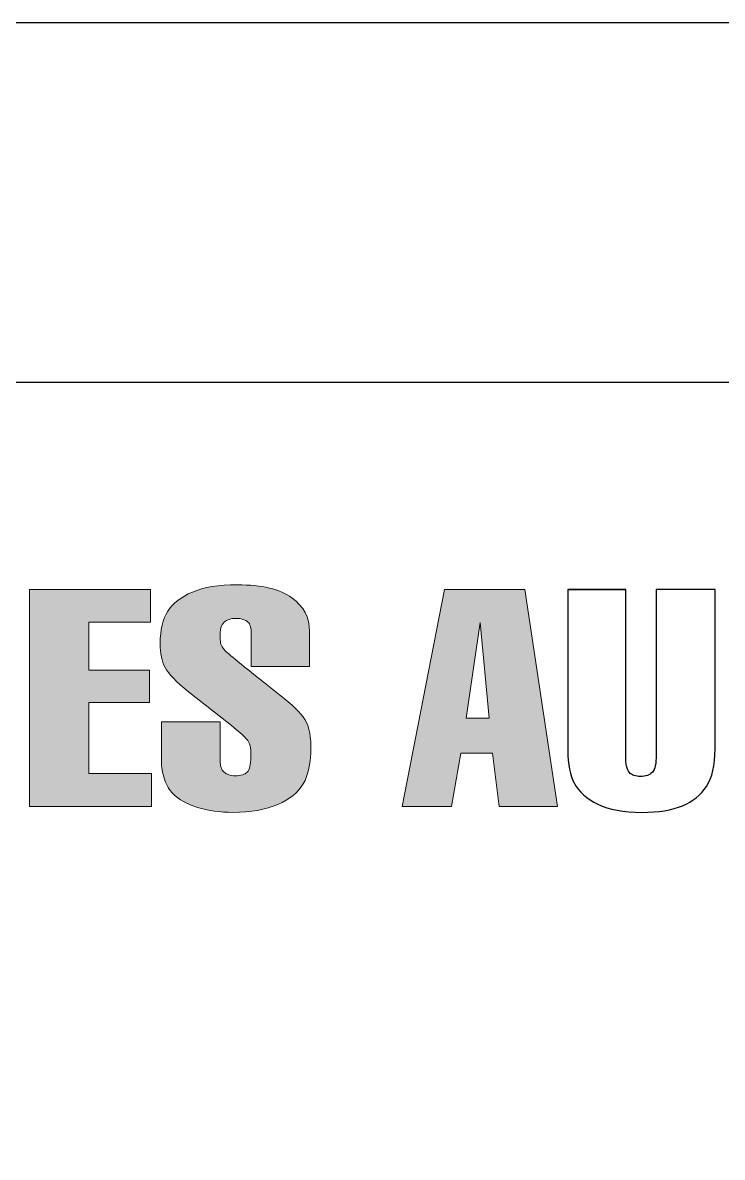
# Model space of a CAD drawing. Header units: millimetres. Extents: x -180913 to 13185, y -18310 to 9270.
# Drawn here: x 5551.8 to 5592.3, y 4420.1 to 4485.7 of the extents above; entities that cross this region are included whole.
import ezdxf

# ---------------------------------------------------------------- set-up
doc = ezdxf.new("R2010")
doc.units = ezdxf.units.MM
doc.header["$MEASUREMENT"] = 0
doc.layers.get('0').update_dxf_attribs({"lineweight": 25})

msp = doc.modelspace()

# ---------------------------------------------------------------- hatches: boundary and pattern name
h = msp.add_hatch(color=256)
edge = h.paths.add_edge_path()
edge.add_spline(control_points=[(5552.216, 4440.376), (5552.216, 4440.376), (5559.277, 4440.376), (5559.277, 4440.376), (5559.277, 4440.376), (5559.277, 4440.376), (5559.277, 4442.271), (5559.277, 4442.271), (5559.277, 4442.271), (5559.277, 4442.271), (5555.662, 4442.271), (5555.662, 4442.271), (5555.662, 4442.271), (5555.662, 4442.271), (5555.662, 4446.379), (5555.662, 4446.379), (5555.662, 4446.379), (5555.662, 4446.379), (5559.158, 4446.379), (5559.158, 4446.379), (5559.158, 4446.379), (5559.158, 4446.379), (5559.158, 4448.257), (5559.158, 4448.257), (5559.158, 4448.257), (5559.158, 4448.257), (5555.662, 4448.257), (5555.662, 4448.257), (5555.662, 4448.257), (5555.662, 4448.257), (5555.662, 4451.03), (5555.662, 4451.03), (5555.662, 4451.03), (5555.662, 4451.03), (5559.227, 4451.03), (5559.227, 4451.03), (5559.227, 4451.03), (5559.227, 4451.03), (5559.227, 4452.933), (5559.227, 4452.933), (5559.227, 4452.933), (5559.227, 4452.933), (5552.216, 4452.933), (5552.216, 4452.933), (5552.216, 4452.933), (5552.216, 4452.933), (5552.216, 4440.376), (5552.216, 4440.376)], knot_values=[0, 0, 0, 0, 0.083333, 0.083333, 0.083333, 0.083333, 0.166667, 0.166667, 0.166667, 0.166667, 0.25, 0.25, 0.25, 0.25, 0.333333, 0.333333, 0.333333, 0.333333, 0.416667, 0.416667, 0.416667, 0.416667, 0.5, 0.5, 0.5, 0.5, 0.583333, 0.583333, 0.583333, 0.583333, 0.666667, 0.666667, 0.666667, 0.666667, 0.75, 0.75, 0.75, 0.75, 0.833333, 0.833333, 0.833333, 0.833333, 0.916667, 0.916667, 0.916667, 0.916667, 1, 1, 1, 1], degree=3, periodic=1)
h = msp.add_hatch(color=256)
edge = h.paths.add_edge_path()
edge.add_spline(control_points=[(5565.054, 4450.358), (5565.054, 4450.358), (5565.054, 4450.358), (5565.054, 4450.358), (5565.054, 4450.358), (5565.054, 4450.703), (5564.991, 4450.929), (5564.865, 4451.038), (5564.865, 4451.038), (5564.705, 4451.182), (5564.469, 4451.254), (5564.157, 4451.254), (5564.157, 4451.254), (5563.872, 4451.254), (5563.651, 4451.183), (5563.495, 4451.043), (5563.495, 4451.043), (5563.339, 4450.902), (5563.261, 4450.697), (5563.261, 4450.427), (5563.261, 4450.427), (5563.261, 4450.427), (5563.261, 4450.022), (5563.261, 4450.022), (5563.261, 4450.022), (5563.261, 4449.787), (5563.357, 4449.574), (5563.55, 4449.385), (5563.55, 4449.385), (5563.815, 4449.121), (5564.768, 4448.348), (5566.408, 4447.068), (5566.408, 4447.068), (5567.205, 4446.448), (5567.753, 4445.945), (5568.052, 4445.561), (5568.052, 4445.561), (5568.351, 4445.176), (5568.5, 4444.605), (5568.5, 4443.847), (5568.5, 4443.847), (5568.5, 4442.899), (5568.356, 4442.179), (5568.067, 4441.685), (5568.067, 4441.685), (5567.778, 4441.191), (5567.283, 4440.792), (5566.583, 4440.488), (5566.583, 4440.488), (5565.882, 4440.184), (5565.024, 4440.031), (5564.008, 4440.031), (5564.008, 4440.031), (5563.244, 4440.031), (5562.559, 4440.126), (5561.951, 4440.316), (5561.951, 4440.316), (5561.344, 4440.505), (5560.867, 4440.772), (5560.522, 4441.117), (5560.522, 4441.117), (5560.316, 4441.317), (5560.154, 4441.597), (5560.034, 4441.956), (5560.034, 4441.956), (5559.915, 4442.315), (5559.855, 4442.667), (5559.855, 4443.011), (5559.855, 4443.011), (5559.855, 4443.011), (5559.855, 4445.277), (5559.855, 4445.277), (5559.855, 4445.277), (5559.855, 4445.277), (5563.251, 4445.277), (5563.251, 4445.277), (5563.251, 4445.277), (5563.251, 4445.277), (5563.251, 4443.011), (5563.251, 4443.011), (5563.251, 4443.011), (5563.251, 4442.719), (5563.327, 4442.502), (5563.48, 4442.361), (5563.48, 4442.361), (5563.633, 4442.22), (5563.849, 4442.15), (5564.128, 4442.15), (5564.128, 4442.15), (5564.453, 4442.15), (5564.684, 4442.22), (5564.82, 4442.361), (5564.82, 4442.361), (5564.956, 4442.502), (5565.024, 4442.799), (5565.024, 4443.253), (5565.024, 4443.253), (5565.024, 4443.253), (5565.024, 4443.623), (5565.024, 4443.623), (5565.024, 4443.623), (5565.024, 4443.812), (5564.984, 4443.976), (5564.904, 4444.114), (5564.904, 4444.114), (5564.785, 4444.309), (5564.42, 4444.648), (5563.809, 4445.13), (5563.809, 4445.13), (5563.809, 4445.13), (5561.418, 4446.999), (5561.418, 4446.999), (5561.418, 4446.999), (5560.708, 4447.579), (5560.258, 4448.051), (5560.069, 4448.416), (5560.069, 4448.416), (5559.88, 4448.78), (5559.785, 4449.238), (5559.785, 4449.79), (5559.785, 4449.79), (5559.785, 4450.593), (5559.933, 4451.222), (5560.228, 4451.676), (5560.228, 4451.676), (5560.524, 4452.129), (5560.997, 4452.497), (5561.648, 4452.778), (5561.648, 4452.778), (5562.298, 4453.059), (5563.168, 4453.2), (5564.257, 4453.2), (5564.257, 4453.2), (5565.671, 4453.2), (5566.72, 4452.95), (5567.404, 4452.451), (5567.404, 4452.451), (5568.088, 4451.951), (5568.43, 4451.302), (5568.43, 4450.504), (5568.43, 4450.504), (5568.43, 4450.504), (5568.43, 4448.463), (5568.43, 4448.463)], knot_values=[0.052632, 0.052632, 0.052632, 0.052632, 0.078947, 0.078947, 0.078947, 0.078947, 0.105263, 0.105263, 0.105263, 0.105263, 0.131579, 0.131579, 0.131579, 0.131579, 0.157895, 0.157895, 0.157895, 0.157895, 0.184211, 0.184211, 0.184211, 0.184211, 0.210526, 0.210526, 0.210526, 0.210526, 0.236842, 0.236842, 0.236842, 0.236842, 0.263158, 0.263158, 0.263158, 0.263158, 0.289474, 0.289474, 0.289474, 0.289474, 0.315789, 0.315789, 0.315789, 0.315789, 0.342105, 0.342105, 0.342105, 0.342105, 0.368421, 0.368421, 0.368421, 0.368421, 0.394737, 0.394737, 0.394737, 0.394737, 0.421053, 0.421053, 0.421053, 0.421053, 0.447368, 0.447368, 0.447368, 0.447368, 0.473684, 0.473684, 0.473684, 0.473684, 0.5, 0.5, 0.5, 0.5, 0.526316, 0.526316, 0.526316, 0.526316, 0.552632, 0.552632, 0.552632, 0.552632, 0.578947, 0.578947, 0.578947, 0.578947, 0.605263, 0.605263, 0.605263, 0.605263, 0.631579, 0.631579, 0.631579, 0.631579, 0.657895, 0.657895, 0.657895, 0.657895, 0.684211, 0.684211, 0.684211, 0.684211, 0.710526, 0.710526, 0.710526, 0.710526, 0.736842, 0.736842, 0.736842, 0.736842, 0.763158, 0.763158, 0.763158, 0.763158, 0.789474, 0.789474, 0.789474, 0.789474, 0.815789, 0.815789, 0.815789, 0.815789, 0.842105, 0.842105, 0.842105, 0.842105, 0.868421, 0.868421, 0.868421, 0.868421, 0.894737, 0.894737, 0.894737, 0.894737, 0.921053, 0.921053, 0.921053, 0.921053, 0.947368, 0.947368, 0.947368, 0.947368, 0.973684, 0.973684, 0.973684, 0.973684, 1, 1, 1, 1], degree=3, periodic=0)
edge.add_spline(control_points=[(5568.43, 4448.463), (5568.43, 4448.463), (5565.054, 4448.463), (5565.054, 4448.463), (5565.054, 4448.463), (5565.054, 4448.463), (5565.054, 4450.358), (5565.054, 4450.358)], knot_values=[0, 0, 0, 0, 0.026316, 0.026316, 0.026316, 0.026316, 0.052632, 0.052632, 0.052632, 0.052632], degree=3, periodic=0)
h = msp.add_hatch(color=256)
edge = h.paths.add_edge_path()
edge.add_spline(control_points=[(5576.637, 4440.376), (5576.637, 4440.376), (5573.779, 4440.376), (5573.779, 4440.376), (5573.779, 4440.376), (5573.779, 4440.376), (5576.239, 4452.933), (5576.239, 4452.933), (5576.239, 4452.933), (5576.239, 4452.933), (5580.89, 4452.933), (5580.89, 4452.933), (5580.89, 4452.933), (5580.89, 4452.933), (5582.772, 4440.376), (5582.772, 4440.376), (5582.772, 4440.376), (5582.772, 4440.376), (5579.396, 4440.376), (5579.396, 4440.376), (5579.396, 4440.376), (5579.396, 4440.376), (5579.017, 4443.459), (5579.017, 4443.459), (5579.017, 4443.459), (5579.017, 4443.459), (5577.175, 4443.459), (5577.175, 4443.459), (5577.175, 4443.459), (5577.175, 4443.459), (5576.637, 4440.376), (5576.637, 4440.376)], knot_values=[0, 0, 0, 0, 0.125, 0.125, 0.125, 0.125, 0.25, 0.25, 0.25, 0.25, 0.375, 0.375, 0.375, 0.375, 0.5, 0.5, 0.5, 0.5, 0.625, 0.625, 0.625, 0.625, 0.75, 0.75, 0.75, 0.75, 0.875, 0.875, 0.875, 0.875, 1, 1, 1, 1], degree=3, periodic=1)
edge = h.paths.add_edge_path(flags=16)
edge.add_spline(control_points=[(5578.828, 4445.483), (5578.828, 4445.483), (5578.31, 4451.013), (5578.31, 4451.013), (5578.31, 4451.013), (5578.31, 4451.013), (5577.483, 4445.483), (5577.483, 4445.483), (5577.483, 4445.483), (5577.483, 4445.483), (5578.828, 4445.483), (5578.828, 4445.483)], knot_values=[0, 0, 0, 0, 0.333333, 0.333333, 0.333333, 0.333333, 0.666667, 0.666667, 0.666667, 0.666667, 1, 1, 1, 1], degree=3, periodic=1)
h = msp.add_hatch(color=256)
edge = h.paths.add_edge_path()
edge.add_spline(control_points=[(5586.726, 4452.933), (5586.726, 4452.933), (5583.37, 4452.933), (5583.37, 4452.933), (5583.37, 4452.933), (5583.37, 4452.933), (5583.37, 4443.623), (5583.37, 4443.623), (5583.37, 4443.623), (5583.37, 4442.819), (5583.499, 4442.176), (5583.758, 4441.694), (5583.758, 4441.694), (5584.017, 4441.217), (5584.467, 4440.821), (5585.108, 4440.505), (5585.108, 4440.505), (5585.748, 4440.189), (5586.597, 4440.031), (5587.652, 4440.031), (5587.652, 4440.031), (5588.622, 4440.031), (5589.405, 4440.158), (5590.003, 4440.41), (5590.003, 4440.41), (5590.6, 4440.663), (5591.065, 4441.037), (5591.397, 4441.534), (5591.397, 4441.534), (5591.729, 4442.031), (5591.895, 4442.753), (5591.895, 4443.7), (5591.895, 4443.7), (5591.895, 4443.7), (5591.895, 4452.933), (5591.895, 4452.933), (5591.895, 4452.933), (5591.895, 4452.933), (5588.489, 4452.933), (5588.489, 4452.933), (5588.489, 4452.933), (5588.489, 4452.933), (5588.489, 4443.356), (5588.489, 4443.356), (5588.489, 4443.356), (5588.489, 4442.85), (5588.414, 4442.516), (5588.265, 4442.352), (5588.265, 4442.352), (5588.116, 4442.189), (5587.888, 4442.107), (5587.583, 4442.107), (5587.583, 4442.107), (5587.29, 4442.107), (5587.075, 4442.185), (5586.935, 4442.34), (5586.935, 4442.34), (5586.796, 4442.495), (5586.726, 4442.819), (5586.726, 4443.313)], knot_values=[-1, -1, -1, -1, -0.941176, -0.941176, -0.941176, -0.941176, -0.882353, -0.882353, -0.882353, -0.882353, -0.823529, -0.823529, -0.823529, -0.823529, -0.764706, -0.764706, -0.764706, -0.764706, -0.705882, -0.705882, -0.705882, -0.705882, -0.647059, -0.647059, -0.647059, -0.647059, -0.588235, -0.588235, -0.588235, -0.588235, -0.529412, -0.529412, -0.529412, -0.529412, -0.470588, -0.470588, -0.470588, -0.470588, -0.411765, -0.411765, -0.411765, -0.411765, -0.352941, -0.352941, -0.352941, -0.352941, -0.294118, -0.294118, -0.294118, -0.294118, -0.235294, -0.235294, -0.235294, -0.235294, -0.176471, -0.176471, -0.176471, -0.176471, -0.117647, -0.117647, -0.117647, -0.117647], degree=3, periodic=0)
edge.add_spline(control_points=[(5586.726, 4443.313), (5586.726, 4443.313), (5586.726, 4443.313), (5586.726, 4443.313), (5586.726, 4443.313), (5586.726, 4443.313), (5586.726, 4452.933), (5586.726, 4452.933)], knot_values=[-0.117647, -0.117647, -0.117647, -0.117647, -0.058824, -0.058824, -0.058824, -0.058824, 0, 0, 0, 0], degree=3, periodic=0)
edge = h.paths.add_edge_path(flags=16)
edge.add_spline(control_points=[(5586.726, 4452.933), (5586.726, 4452.933), (5586.726, 4443.313), (5586.726, 4443.313), (5586.726, 4443.313), (5586.726, 4443.313), (5586.726, 4443.313), (5586.726, 4443.313)], knot_values=[0, 0, 0, 0, 0.0625, 0.0625, 0.0625, 0.0625, 0.125, 0.125, 0.125, 0.125], degree=3, periodic=0)
edge.add_spline(control_points=[(5586.726, 4443.313), (5586.726, 4442.819), (5586.796, 4442.495), (5586.935, 4442.34), (5586.935, 4442.34), (5587.075, 4442.185), (5587.29, 4442.107), (5587.583, 4442.107), (5587.583, 4442.107), (5587.888, 4442.107), (5588.116, 4442.189), (5588.265, 4442.352), (5588.265, 4442.352), (5588.414, 4442.516), (5588.489, 4442.85), (5588.489, 4443.356), (5588.489, 4443.356), (5588.489, 4443.356), (5588.489, 4452.933), (5588.489, 4452.933), (5588.489, 4452.933), (5588.489, 4452.933), (5591.895, 4452.933), (5591.895, 4452.933), (5591.895, 4452.933), (5591.895, 4452.933), (5591.895, 4443.7), (5591.895, 4443.7), (5591.895, 4443.7), (5591.895, 4442.753), (5591.729, 4442.031), (5591.397, 4441.534), (5591.397, 4441.534), (5591.065, 4441.037), (5590.6, 4440.663), (5590.003, 4440.41), (5590.003, 4440.41), (5589.405, 4440.158), (5588.622, 4440.031), (5587.652, 4440.031), (5587.652, 4440.031), (5586.597, 4440.031), (5585.748, 4440.189), (5585.108, 4440.505), (5585.108, 4440.505), (5584.467, 4440.821), (5584.017, 4441.217), (5583.758, 4441.694), (5583.758, 4441.694), (5583.499, 4442.176), (5583.37, 4442.819), (5583.37, 4443.623), (5583.37, 4443.623), (5583.37, 4443.623), (5583.37, 4452.933), (5583.37, 4452.933)], knot_values=[0.125, 0.125, 0.125, 0.125, 0.1875, 0.1875, 0.1875, 0.1875, 0.25, 0.25, 0.25, 0.25, 0.3125, 0.3125, 0.3125, 0.3125, 0.375, 0.375, 0.375, 0.375, 0.4375, 0.4375, 0.4375, 0.4375, 0.5, 0.5, 0.5, 0.5, 0.5625, 0.5625, 0.5625, 0.5625, 0.625, 0.625, 0.625, 0.625, 0.6875, 0.6875, 0.6875, 0.6875, 0.75, 0.75, 0.75, 0.75, 0.8125, 0.8125, 0.8125, 0.8125, 0.875, 0.875, 0.875, 0.875, 0.9375, 0.9375, 0.9375, 0.9375, 1, 1, 1, 1], degree=3, periodic=0)

# ---------------------------------------------------------------- linework, layer by layer
msp.add_lwpolyline([(5335.166, 4265.731), (6085.166, 4265.731), (6085.166, 4485.731), (5335.166, 4485.731), (5335.166, 4265.731)], close=True)
at = {"color": 0}
msp.add_open_spline([(5782.708, 4485.731), (5782.708, 4485.731), (5775.793, 4464.902), (5732.948, 4464.902), (5732.948, 4464.902), (5732.948, 4464.902), (5526.176, 4464.902), (5526.176, 4464.902)], degree=3, knots=[0.1428571, 0.1428571, 0.1428571, 0.1428571, 0.2857143, 0.2857143, 0.2857143, 0.2857143, 0.4285714, 0.4285714, 0.4285714, 0.4285714], dxfattribs=at)
at = {"lineweight": 5}
for points, knots in [([(5552.216, 4440.376), (5552.216, 4440.376), (5559.277, 4440.376), (5559.277, 4440.376), (5559.277, 4440.376), (5559.277, 4440.376), (5559.277, 4442.271), (5559.277, 4442.271), (5559.277, 4442.271), (5559.277, 4442.271), (5555.662, 4442.271), (5555.662, 4442.271), (5555.662, 4442.271), (5555.662, 4442.271), (5555.662, 4446.379), (5555.662, 4446.379), (5555.662, 4446.379), (5555.662, 4446.379), (5559.158, 4446.379), (5559.158, 4446.379), (5559.158, 4446.379), (5559.158, 4446.379), (5559.158, 4448.257), (5559.158, 4448.257), (5559.158, 4448.257), (5559.158, 4448.257), (5555.662, 4448.257), (5555.662, 4448.257), (5555.662, 4448.257), (5555.662, 4448.257), (5555.662, 4451.03), (5555.662, 4451.03), (5555.662, 4451.03), (5555.662, 4451.03), (5559.227, 4451.03), (5559.227, 4451.03), (5559.227, 4451.03), (5559.227, 4451.03), (5559.227, 4452.933), (5559.227, 4452.933), (5559.227, 4452.933), (5559.227, 4452.933), (5552.216, 4452.933), (5552.216, 4452.933), (5552.216, 4452.933), (5552.216, 4452.933), (5552.216, 4440.376), (5552.216, 4440.376)], [0, 0, 0, 0, 0.083333, 0.083333, 0.083333, 0.083333, 0.166667, 0.166667, 0.166667, 0.166667, 0.25, 0.25, 0.25, 0.25, 0.333333, 0.333333, 0.333333, 0.333333, 0.416667, 0.416667, 0.416667, 0.416667, 0.5, 0.5, 0.5, 0.5, 0.583333, 0.583333, 0.583333, 0.583333, 0.666667, 0.666667, 0.666667, 0.666667, 0.75, 0.75, 0.75, 0.75, 0.833333, 0.833333, 0.833333, 0.833333, 0.916667, 0.916667, 0.916667, 0.916667, 1, 1, 1, 1]), ([(5568.43, 4448.463), (5568.43, 4448.463), (5565.054, 4448.463), (5565.054, 4448.463), (5565.054, 4448.463), (5565.054, 4448.463), (5565.054, 4450.358), (5565.054, 4450.358), (5565.054, 4450.358), (5565.054, 4450.358), (5565.054, 4450.358), (5565.054, 4450.358), (5565.054, 4450.358), (5565.054, 4450.703), (5564.991, 4450.929), (5564.865, 4451.038), (5564.865, 4451.038), (5564.705, 4451.182), (5564.469, 4451.254), (5564.157, 4451.254), (5564.157, 4451.254), (5563.872, 4451.254), (5563.651, 4451.183), (5563.495, 4451.043), (5563.495, 4451.043), (5563.339, 4450.902), (5563.261, 4450.697), (5563.261, 4450.427), (5563.261, 4450.427), (5563.261, 4450.427), (5563.261, 4450.022), (5563.261, 4450.022), (5563.261, 4450.022), (5563.261, 4449.787), (5563.357, 4449.574), (5563.55, 4449.385), (5563.55, 4449.385), (5563.815, 4449.121), (5564.768, 4448.348), (5566.408, 4447.068), (5566.408, 4447.068), (5567.205, 4446.448), (5567.753, 4445.945), (5568.052, 4445.561), (5568.052, 4445.561), (5568.351, 4445.176), (5568.5, 4444.605), (5568.5, 4443.847), (5568.5, 4443.847), (5568.5, 4442.899), (5568.356, 4442.179), (5568.067, 4441.685), (5568.067, 4441.685), (5567.778, 4441.191), (5567.283, 4440.792), (5566.583, 4440.488), (5566.583, 4440.488), (5565.882, 4440.184), (5565.024, 4440.031), (5564.008, 4440.031), (5564.008, 4440.031), (5563.244, 4440.031), (5562.559, 4440.126), (5561.951, 4440.316), (5561.951, 4440.316), (5561.344, 4440.505), (5560.867, 4440.772), (5560.522, 4441.117), (5560.522, 4441.117), (5560.316, 4441.317), (5560.154, 4441.597), (5560.034, 4441.956), (5560.034, 4441.956), (5559.915, 4442.315), (5559.855, 4442.667), (5559.855, 4443.011), (5559.855, 4443.011), (5559.855, 4443.011), (5559.855, 4445.277), (5559.855, 4445.277), (5559.855, 4445.277), (5559.855, 4445.277), (5563.251, 4445.277), (5563.251, 4445.277), (5563.251, 4445.277), (5563.251, 4445.277), (5563.251, 4443.011), (5563.251, 4443.011), (5563.251, 4443.011), (5563.251, 4442.719), (5563.327, 4442.502), (5563.48, 4442.361), (5563.48, 4442.361), (5563.633, 4442.22), (5563.849, 4442.15), (5564.128, 4442.15), (5564.128, 4442.15), (5564.453, 4442.15), (5564.684, 4442.22), (5564.82, 4442.361), (5564.82, 4442.361), (5564.956, 4442.502), (5565.024, 4442.799), (5565.024, 4443.253), (5565.024, 4443.253), (5565.024, 4443.253), (5565.024, 4443.623), (5565.024, 4443.623), (5565.024, 4443.623), (5565.024, 4443.812), (5564.984, 4443.976), (5564.904, 4444.114), (5564.904, 4444.114), (5564.785, 4444.309), (5564.42, 4444.648), (5563.809, 4445.13), (5563.809, 4445.13), (5563.809, 4445.13), (5561.418, 4446.999), (5561.418, 4446.999), (5561.418, 4446.999), (5560.708, 4447.579), (5560.258, 4448.051), (5560.069, 4448.416), (5560.069, 4448.416), (5559.88, 4448.78), (5559.785, 4449.238), (5559.785, 4449.79), (5559.785, 4449.79), (5559.785, 4450.593), (5559.933, 4451.222), (5560.228, 4451.676), (5560.228, 4451.676), (5560.524, 4452.129), (5560.997, 4452.497), (5561.648, 4452.778), (5561.648, 4452.778), (5562.298, 4453.059), (5563.168, 4453.2), (5564.257, 4453.2), (5564.257, 4453.2), (5565.671, 4453.2), (5566.72, 4452.95), (5567.404, 4452.451), (5567.404, 4452.451), (5568.088, 4451.951), (5568.43, 4451.302), (5568.43, 4450.504), (5568.43, 4450.504), (5568.43, 4450.504), (5568.43, 4448.463), (5568.43, 4448.463)], [0, 0, 0, 0, 0.026316, 0.026316, 0.026316, 0.026316, 0.052632, 0.052632, 0.052632, 0.052632, 0.078947, 0.078947, 0.078947, 0.078947, 0.105263, 0.105263, 0.105263, 0.105263, 0.131579, 0.131579, 0.131579, 0.131579, 0.157895, 0.157895, 0.157895, 0.157895, 0.184211, 0.184211, 0.184211, 0.184211, 0.210526, 0.210526, 0.210526, 0.210526, 0.236842, 0.236842, 0.236842, 0.236842, 0.263158, 0.263158, 0.263158, 0.263158, 0.289474, 0.289474, 0.289474, 0.289474, 0.315789, 0.315789, 0.315789, 0.315789, 0.342105, 0.342105, 0.342105, 0.342105, 0.368421, 0.368421, 0.368421, 0.368421, 0.394737, 0.394737, 0.394737, 0.394737, 0.421053, 0.421053, 0.421053, 0.421053, 0.447368, 0.447368, 0.447368, 0.447368, 0.473684, 0.473684, 0.473684, 0.473684, 0.5, 0.5, 0.5, 0.5, 0.526316, 0.526316, 0.526316, 0.526316, 0.552632, 0.552632, 0.552632, 0.552632, 0.578947, 0.578947, 0.578947, 0.578947, 0.605263, 0.605263, 0.605263, 0.605263, 0.631579, 0.631579, 0.631579, 0.631579, 0.657895, 0.657895, 0.657895, 0.657895, 0.684211, 0.684211, 0.684211, 0.684211, 0.710526, 0.710526, 0.710526, 0.710526, 0.736842, 0.736842, 0.736842, 0.736842, 0.763158, 0.763158, 0.763158, 0.763158, 0.789474, 0.789474, 0.789474, 0.789474, 0.815789, 0.815789, 0.815789, 0.815789, 0.842105, 0.842105, 0.842105, 0.842105, 0.868421, 0.868421, 0.868421, 0.868421, 0.894737, 0.894737, 0.894737, 0.894737, 0.921053, 0.921053, 0.921053, 0.921053, 0.947368, 0.947368, 0.947368, 0.947368, 0.973684, 0.973684, 0.973684, 0.973684, 1, 1, 1, 1]), ([(5576.637, 4440.376), (5576.637, 4440.376), (5573.779, 4440.376), (5573.779, 4440.376), (5573.779, 4440.376), (5573.779, 4440.376), (5576.239, 4452.933), (5576.239, 4452.933), (5576.239, 4452.933), (5576.239, 4452.933), (5580.89, 4452.933), (5580.89, 4452.933), (5580.89, 4452.933), (5580.89, 4452.933), (5582.772, 4440.376), (5582.772, 4440.376), (5582.772, 4440.376), (5582.772, 4440.376), (5579.396, 4440.376), (5579.396, 4440.376), (5579.396, 4440.376), (5579.396, 4440.376), (5579.017, 4443.459), (5579.017, 4443.459), (5579.017, 4443.459), (5579.017, 4443.459), (5577.175, 4443.459), (5577.175, 4443.459), (5577.175, 4443.459), (5577.175, 4443.459), (5576.637, 4440.376), (5576.637, 4440.376)], [0, 0, 0, 0, 0.125, 0.125, 0.125, 0.125, 0.25, 0.25, 0.25, 0.25, 0.375, 0.375, 0.375, 0.375, 0.5, 0.5, 0.5, 0.5, 0.625, 0.625, 0.625, 0.625, 0.75, 0.75, 0.75, 0.75, 0.875, 0.875, 0.875, 0.875, 1, 1, 1, 1]), ([(5586.726, 4452.933), (5586.726, 4452.933), (5586.726, 4443.313), (5586.726, 4443.313), (5586.726, 4443.313), (5586.726, 4443.313), (5586.726, 4443.313), (5586.726, 4443.313), (5586.726, 4443.313), (5586.726, 4442.819), (5586.796, 4442.495), (5586.935, 4442.34), (5586.935, 4442.34), (5587.075, 4442.185), (5587.29, 4442.107), (5587.583, 4442.107), (5587.583, 4442.107), (5587.888, 4442.107), (5588.116, 4442.189), (5588.265, 4442.352), (5588.265, 4442.352), (5588.414, 4442.516), (5588.489, 4442.85), (5588.489, 4443.356), (5588.489, 4443.356), (5588.489, 4443.356), (5588.489, 4452.933), (5588.489, 4452.933), (5588.489, 4452.933), (5588.489, 4452.933), (5591.895, 4452.933), (5591.895, 4452.933), (5591.895, 4452.933), (5591.895, 4452.933), (5591.895, 4443.7), (5591.895, 4443.7), (5591.895, 4443.7), (5591.895, 4442.753), (5591.729, 4442.031), (5591.397, 4441.534), (5591.397, 4441.534), (5591.065, 4441.037), (5590.6, 4440.663), (5590.003, 4440.41), (5590.003, 4440.41), (5589.405, 4440.158), (5588.622, 4440.031), (5587.652, 4440.031), (5587.652, 4440.031), (5586.597, 4440.031), (5585.748, 4440.189), (5585.108, 4440.505), (5585.108, 4440.505), (5584.467, 4440.821), (5584.017, 4441.217), (5583.758, 4441.694), (5583.758, 4441.694), (5583.499, 4442.176), (5583.37, 4442.819), (5583.37, 4443.623), (5583.37, 4443.623), (5583.37, 4443.623), (5583.37, 4452.933), (5583.37, 4452.933)], [0, 0, 0, 0, 0.0625, 0.0625, 0.0625, 0.0625, 0.125, 0.125, 0.125, 0.125, 0.1875, 0.1875, 0.1875, 0.1875, 0.25, 0.25, 0.25, 0.25, 0.3125, 0.3125, 0.3125, 0.3125, 0.375, 0.375, 0.375, 0.375, 0.4375, 0.4375, 0.4375, 0.4375, 0.5, 0.5, 0.5, 0.5, 0.5625, 0.5625, 0.5625, 0.5625, 0.625, 0.625, 0.625, 0.625, 0.6875, 0.6875, 0.6875, 0.6875, 0.75, 0.75, 0.75, 0.75, 0.8125, 0.8125, 0.8125, 0.8125, 0.875, 0.875, 0.875, 0.875, 0.9375, 0.9375, 0.9375, 0.9375, 1, 1, 1, 1]), ([(5578.828, 4445.483), (5578.828, 4445.483), (5578.31, 4451.013), (5578.31, 4451.013), (5578.31, 4451.013), (5578.31, 4451.013), (5577.483, 4445.483), (5577.483, 4445.483), (5577.483, 4445.483), (5577.483, 4445.483), (5578.828, 4445.483), (5578.828, 4445.483)], [0, 0, 0, 0, 0.333333, 0.333333, 0.333333, 0.333333, 0.666667, 0.666667, 0.666667, 0.666667, 1, 1, 1, 1])]:
    msp.add_open_spline(points, degree=3, knots=knots, dxfattribs=at)
for points in [[(5583.37, 4452.933), (5583.37, 4452.933), (5586.726, 4452.933), (5586.726, 4452.933)], [(5568.43, 4448.463), (5568.43, 4448.463), (5565.054, 4448.463), (5565.054, 4448.463)]]:
    msp.add_open_spline(points, degree=3, dxfattribs=at)
msp.add_open_spline([(5586.726, 4452.933), (5586.726, 4452.933), (5586.726, 4443.313), (5586.726, 4443.313), (5586.726, 4443.313), (5586.726, 4443.313), (5586.726, 4443.313), (5586.726, 4443.313), (5586.726, 4443.313), (5586.726, 4442.819), (5586.796, 4442.495), (5586.935, 4442.34), (5586.935, 4442.34), (5587.075, 4442.185), (5587.29, 4442.107), (5587.583, 4442.107), (5587.583, 4442.107), (5587.888, 4442.107), (5588.116, 4442.189), (5588.265, 4442.352), (5588.265, 4442.352), (5588.414, 4442.516), (5588.489, 4442.85), (5588.489, 4443.356), (5588.489, 4443.356), (5588.489, 4443.356), (5588.489, 4452.933), (5588.489, 4452.933), (5588.489, 4452.933), (5588.489, 4452.933), (5591.895, 4452.933), (5591.895, 4452.933), (5591.895, 4452.933), (5591.895, 4452.933), (5591.895, 4443.7), (5591.895, 4443.7), (5591.895, 4443.7), (5591.895, 4442.753), (5591.729, 4442.031), (5591.397, 4441.534), (5591.397, 4441.534), (5591.065, 4441.037), (5590.6, 4440.663), (5590.003, 4440.41), (5590.003, 4440.41), (5589.405, 4440.158), (5588.622, 4440.031), (5587.652, 4440.031), (5587.652, 4440.031), (5586.597, 4440.031), (5585.748, 4440.189), (5585.108, 4440.505), (5585.108, 4440.505), (5584.467, 4440.821), (5584.017, 4441.217), (5583.758, 4441.694), (5583.758, 4441.694), (5583.499, 4442.176), (5583.37, 4442.819), (5583.37, 4443.623), (5583.37, 4443.623), (5583.37, 4443.623), (5583.37, 4452.933), (5583.37, 4452.933), (5583.37, 4452.933), (5583.37, 4452.933), (5586.726, 4452.933), (5586.726, 4452.933)], degree=3, knots=[0, 0, 0, 0, 0.058824, 0.058824, 0.058824, 0.058824, 0.117647, 0.117647, 0.117647, 0.117647, 0.176471, 0.176471, 0.176471, 0.176471, 0.235294, 0.235294, 0.235294, 0.235294, 0.294118, 0.294118, 0.294118, 0.294118, 0.352941, 0.352941, 0.352941, 0.352941, 0.411765, 0.411765, 0.411765, 0.411765, 0.470588, 0.470588, 0.470588, 0.470588, 0.529412, 0.529412, 0.529412, 0.529412, 0.588235, 0.588235, 0.588235, 0.588235, 0.647059, 0.647059, 0.647059, 0.647059, 0.705882, 0.705882, 0.705882, 0.705882, 0.764706, 0.764706, 0.764706, 0.764706, 0.823529, 0.823529, 0.823529, 0.823529, 0.882353, 0.882353, 0.882353, 0.882353, 0.941176, 0.941176, 0.941176, 0.941176, 1, 1, 1, 1])
msp.add_open_spline([(5583.37, 4452.933), (5583.37, 4452.933), (5586.726, 4452.933), (5586.726, 4452.933)], degree=3)

doc.saveas('drawing.dxf')
